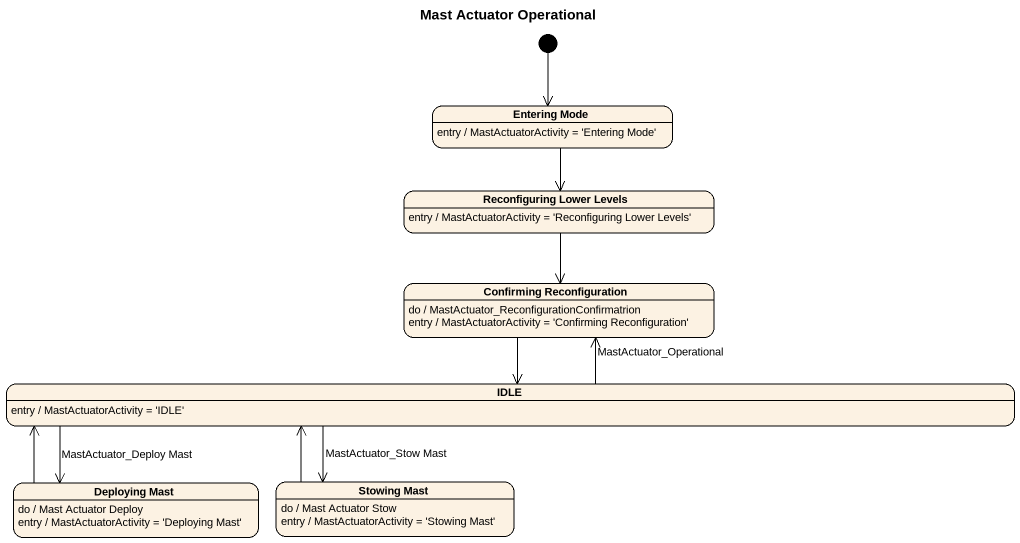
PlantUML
@startuml
title Mast Actuator Operational
hide empty description
state "Entering Mode" as Entering_Mode
Entering_Mode : entry / MastActuatorActivity = 'Entering Mode'
state "Reconfiguring Lower Levels" as Reconfiguring_Lower_Levels
Reconfiguring_Lower_Levels : entry / MastActuatorActivity = 'Reconfiguring Lower Levels'
state "Confirming Reconfiguration" as Confirming_Reconfiguration
Confirming_Reconfiguration : do / MastActuator_ReconfigurationConfirmatrion
Confirming_Reconfiguration : entry / MastActuatorActivity = 'Confirming Reconfiguration'
state IDLE
IDLE : entry / MastActuatorActivity = 'IDLE'
state "Deploying Mast" as Deploying_Mast
Deploying_Mast : do / Mast Actuator Deploy
Deploying_Mast : entry / MastActuatorActivity = 'Deploying Mast'
state "Stowing Mast" as Stowing_Mast
Stowing_Mast : do / Mast Actuator Stow
Stowing_Mast : entry / MastActuatorActivity = 'Stowing Mast'
[*] --> Entering_Mode
Entering_Mode --> Reconfiguring_Lower_Levels
Reconfiguring_Lower_Levels --> Confirming_Reconfiguration
Confirming_Reconfiguration --> IDLE
IDLE -up-> Confirming_Reconfiguration : MastActuator_Operational
IDLE -left-> Deploying_Mast : MastActuator_Deploy Mast
IDLE --> Stowing_Mast : MastActuator_Stow Mast
Deploying_Mast -right-> IDLE
Stowing_Mast -up-> IDLE
@enduml
